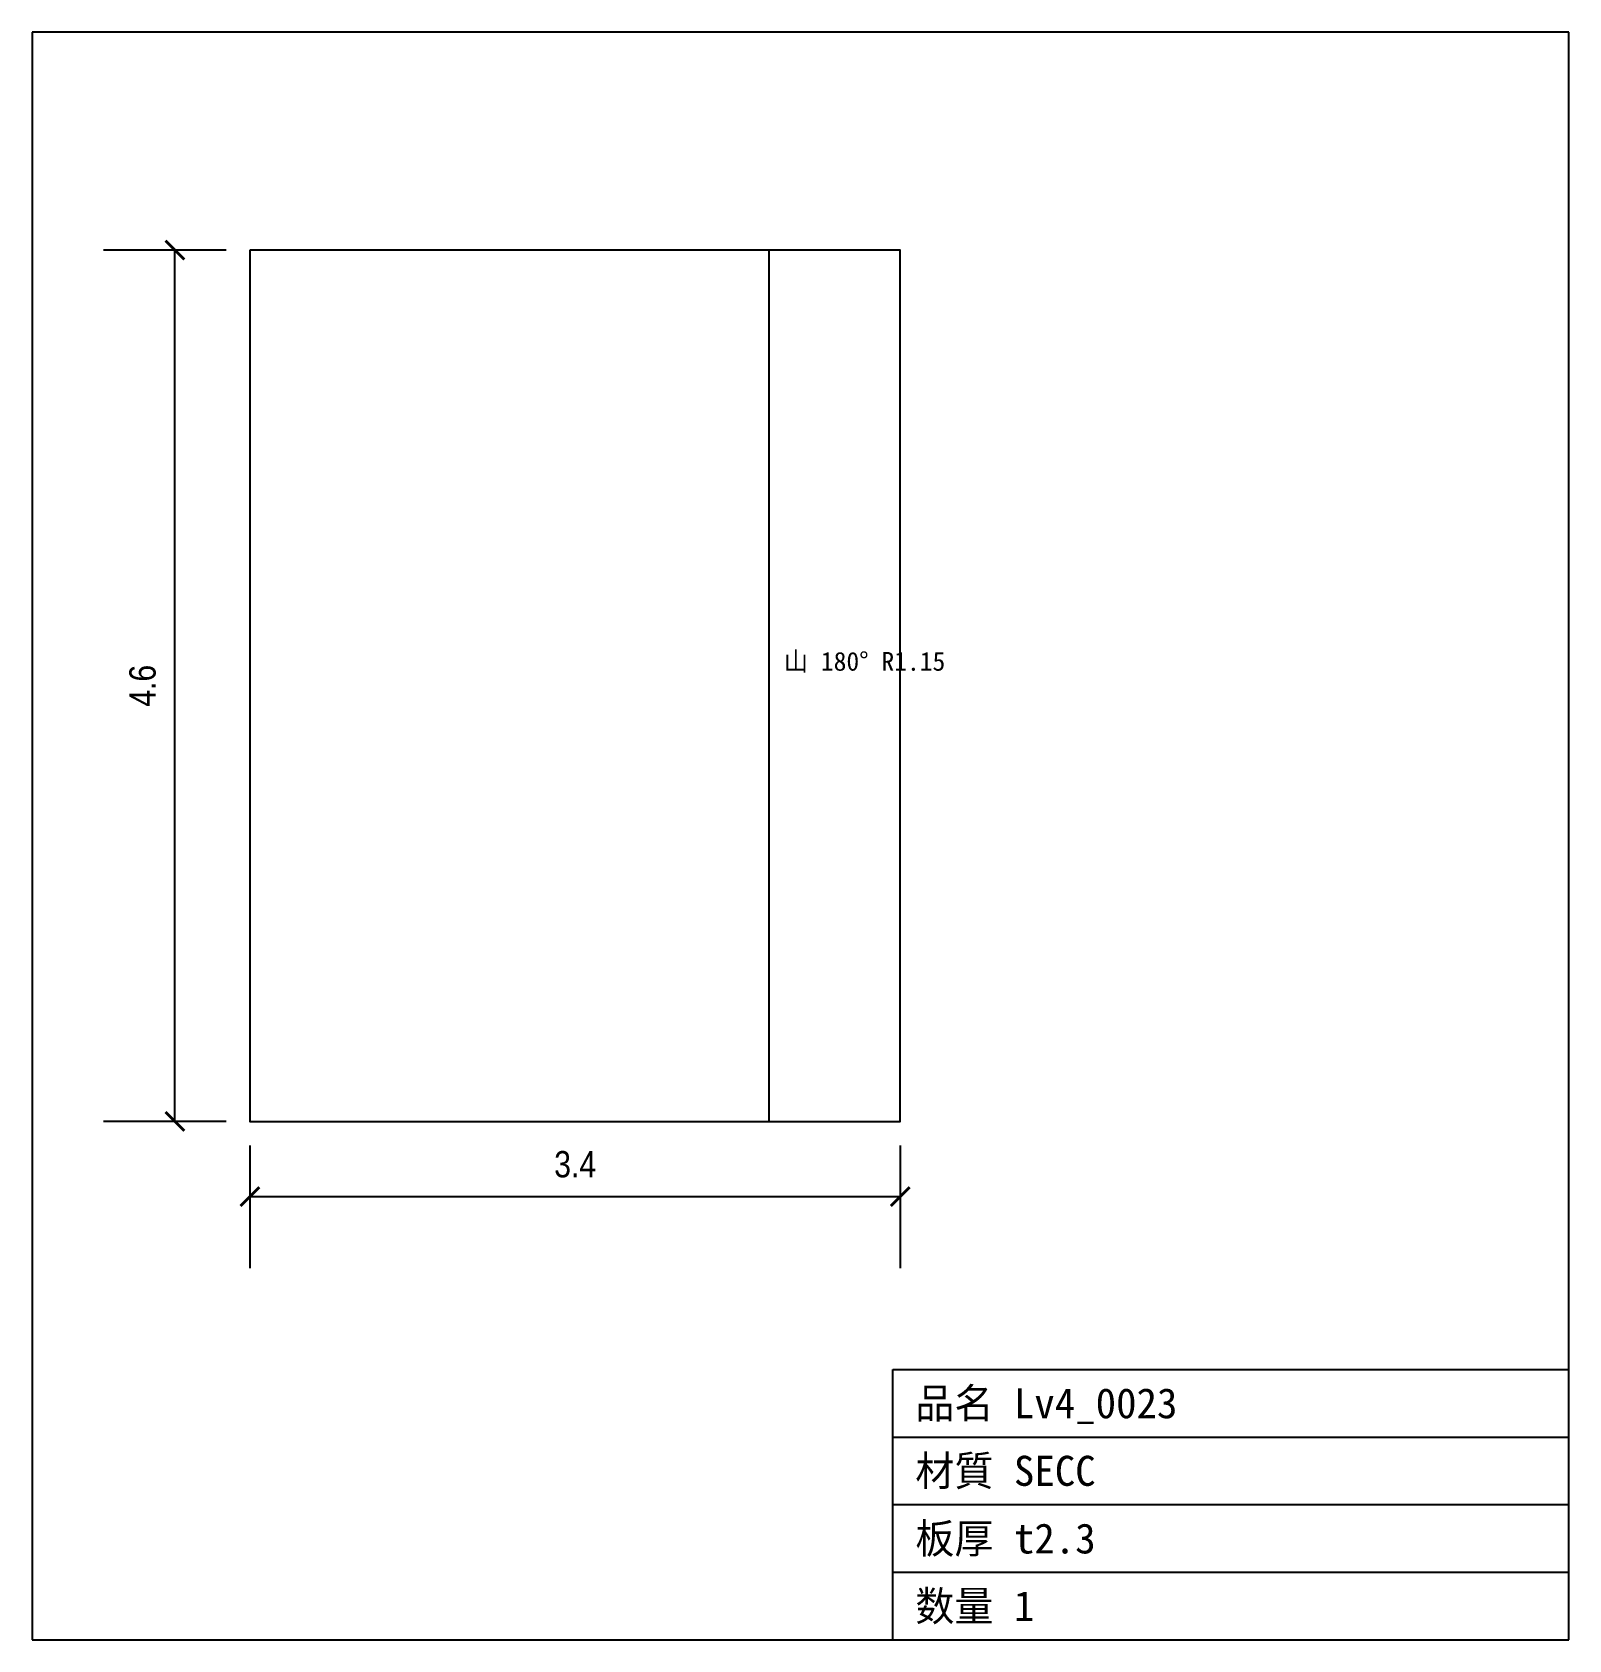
# Model space of a CAD drawing. Header units: inches. Extents: x -1.14 to 6.91, y -2.72 to 5.71.
import ezdxf

# ---------------------------------------------------------------- set-up
doc = ezdxf.new("R2010")
doc.units = ezdxf.units.IN
doc.linetypes.add('PHANTOM', pattern=[6.35, 3.175, -0.635, 0.635, -0.635, 0.635, -0.635])
doc.styles.add('OpenSansCondensed-Light', font='OpenSansCondensed-Light.ttf')
doc.dimstyles.new('EZDXF', dxfattribs={"dimtxt": 0.25, "dimasz": 0.175, "dimexe": 0.375, "dimexo": 0.125, "dimgap": 0.1, "dimtad": 1, "dimlfac": 100, "dimzin": 12, "dimdsep": 46, "dimtxsty": 'OpenSansCondensed-Light', "dimblk": 'ARCHTICK', "dimcen": 2.5, "dimazin": 3, "dimtfac": 0.5, "dimtmove": 2, "dimatfit": 3})

# ---------------------------------------------------------------- blocks, each defined once
blk = doc.blocks.new('_ARCHTICK')
at = {"color": 0, "linetype": 'BYBLOCK', "const_width": 0.15}
blk.add_lwpolyline([(-0.5, -0.5), (0.5, 0.5)], dxfattribs=at)

msp = doc.modelspace()

# ---------------------------------------------------------------- linework, layer by layer
at = {"color": 7, "linetype": 'CONTINUOUS'}
for p, q in [((6.9125, 5.709), (-1.1418, 5.709)), ((-1.1418, 5.709), (-1.1418, -2.7166)), ((6.9125, -2.7166), (6.9125, 5.709)), ((3.3692, -2.7166), (3.3692, -1.2993)), ((3.3692, -1.2993), (6.9125, -1.2993)), ((3.3692, -1.6536), (6.9125, -1.6536)), ((3.3692, -2.008), (6.9125, -2.008)), ((3.3692, -2.3623), (6.9125, -2.3623)), ((-1.1418, -2.7166), (6.9125, -2.7166))]:
    msp.add_line(p, q, dxfattribs=at)
at = {"color": 1, "linetype": 'PHANTOM'}
for p, q in [((2.7185, 4.5672), (2.7185, 2.2836)), ((2.7185, 2.2836), (2.7185, 0))]:
    msp.add_line(p, q, dxfattribs=at)
at = {"color": 7, "linetype": 'CONTINUOUS'}
msp.add_lwpolyline([(0, 4.5672), (0, 0), (3.4085, 0), (3.4085, 4.5672)], close=True, dxfattribs=at)

# ---------------------------------------------------------------- texts
at = {"color": 2}
for s, height, p in [('山 180° R1.15', 0.098425, (2.7972, 2.3624)), ('品名 Lv4_0023', 0.15748, (3.4873, -1.5552)), ('材質 SECC', 0.15748, (3.4873, -1.9095)), ('板厚 t2.3', 0.15748, (3.4873, -2.2639)), ('数量 1', 0.15748, (3.4873, -2.6182))]:
    msp.add_text(s, height=height, dxfattribs=at).set_placement(p)

# ---------------------------------------------------------------- dimensions: what is measured, and where the dimension line sits
at = {"color": 8}
msp.add_linear_dim(base=(-0.3937, 0), p1=(0, 0), p2=(0, 4.5672), angle=90, dimstyle='EZDXF', override={"dimtxt": 0.137795, "dimasz": 0.098425, "dimdec": 1, "dimlfac": 1}, dxfattribs=at).render()
msp.add_linear_dim(base=(0, -0.3937), p1=(0, 0), p2=(3.4085, 0), dimstyle='EZDXF', override={"dimtxt": 0.137795, "dimasz": 0.098425, "dimdec": 1, "dimlfac": 1}, dxfattribs=at).render()

doc.saveas('drawing.dxf')
